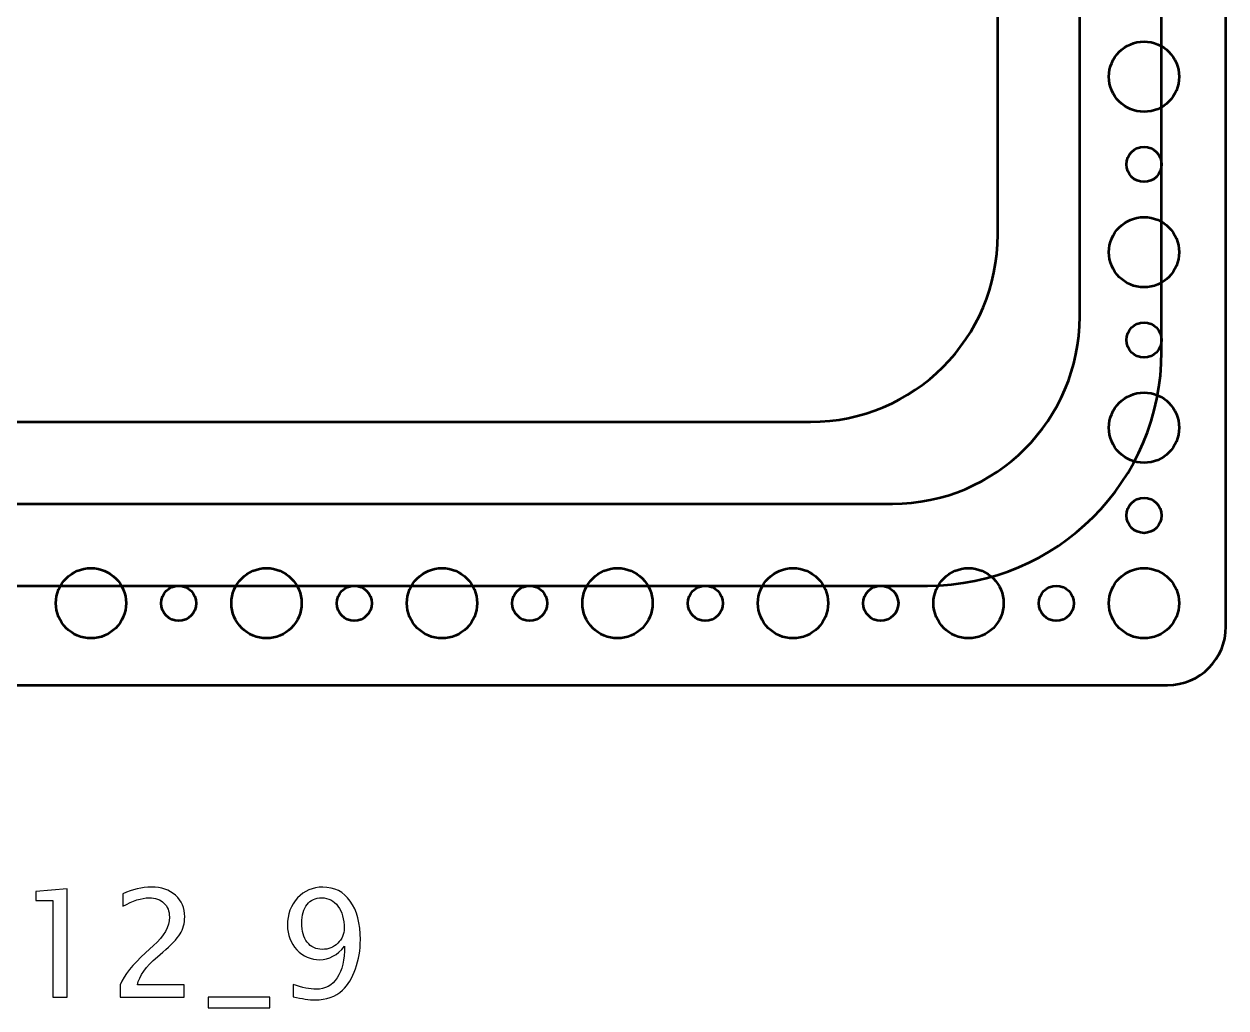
# Model space of a CAD drawing. Header units: centimetres. Extents: x -42 to 63, y -49 to 29.
# Drawn here: x 22.68 to 32.95, y -31.96 to -23.55 of the extents above; entities that cross this region are included whole.
import ezdxf

# ---------------------------------------------------------------- set-up
doc = ezdxf.new("R2010")
doc.units = ezdxf.units.CM
doc.header["$MEASUREMENT"] = 0
doc.layers.add('Layer 1', color=7, linetype='Continuous')

msp = doc.modelspace()

# ---------------------------------------------------------------- linework, layer by layer
at = {"layer": 'Layer 1', "lineweight": 53}
for centre, major_axis in [((32.25001, -24.00001), (0, 0.30001)), ((32.25, -24.75), (0, 0.15)), ((32.25001, -25.50001), (0, 0.30001)), ((32.25, -26.25), (0, 0.15)), ((32.25001, -27.00001), (0, 0.30001)), ((32.25, -27.75), (0, 0.15)), ((23.25001, -28.50001), (0, 0.30001)), ((24.75001, -28.50001), (0, 0.30001)), ((26.25001, -28.50001), (0, 0.30001)), ((27.75001, -28.50001), (0, 0.30001)), ((29.25001, -28.50001), (0, 0.30001)), ((30.75001, -28.50001), (0, 0.30001)), ((32.25001, -28.50001), (0, 0.30001)), ((24, -28.5), (0, 0.15)), ((25.5, -28.5), (0, 0.15)), ((27, -28.5), (0, 0.15)), ((28.5, -28.5), (0, 0.15)), ((30, -28.5), (0, 0.15)), ((31.5, -28.5), (0, 0.15))]:
    msp.add_ellipse(centre, major_axis=major_axis, ratio=1, dxfattribs=at)
msp.add_open_spline([(15.05, -28.7), (15.05, -28.7), (15.05, -16.3), (15.05, -16.3), (15.05, -16.3), (15.05, -16.02386), (15.27386, -15.8), (15.55, -15.8), (15.55, -15.8), (15.55, -15.8), (32.45, -15.8), (32.45, -15.8), (32.45, -15.8), (32.72614, -15.8), (32.95, -16.02386), (32.95, -16.3), (32.95, -16.3), (32.95, -16.3), (32.95, -28.7), (32.95, -28.7), (32.95, -28.7), (32.95, -28.97614), (32.72614, -29.2), (32.45, -29.2), (32.45, -29.2), (32.45, -29.2), (15.55, -29.2), (15.55, -29.2), (15.55, -29.2), (15.27386, -29.2), (15.05, -28.97614), (15.05, -28.7)], degree=3, knots=[0, 0, 0, 0, 0.11111111, 0.11111111, 0.11111111, 0.11111111, 0.22222222, 0.22222222, 0.22222222, 0.22222222, 0.33333333, 0.33333333, 0.33333333, 0.33333333, 0.44444444, 0.44444444, 0.44444444, 0.44444444, 0.55555556, 0.55555556, 0.55555556, 0.55555556, 0.66666667, 0.66666667, 0.66666667, 0.66666667, 0.77777778, 0.77777778, 0.77777778, 0.77777778, 1, 1, 1, 1], dxfattribs=at)
at = {"layer": 'Layer 1', "color": 5, "lineweight": 53}
for points in [[(15.6, -26.35), (15.6, -26.35), (15.6, -18.65), (15.6, -18.65), (15.6, -18.65), (15.6, -17.54544), (16.49543, -16.65), (17.6, -16.65), (17.6, -16.65), (17.6, -16.65), (30.4, -16.65), (30.4, -16.65), (30.4, -16.65), (31.50457, -16.65), (32.4, -17.54544), (32.4, -18.65), (32.4, -18.65), (32.4, -18.65), (32.4, -26.35), (32.4, -26.35), (32.4, -26.35), (32.4, -27.45456), (31.50457, -28.35), (30.4, -28.35), (30.4, -28.35), (30.4, -28.35), (17.6, -28.35), (17.6, -28.35), (17.6, -28.35), (16.49543, -28.35), (15.6, -27.45456), (15.6, -26.35)], [(17, -25.35), (17, -25.35), (17, -19.65), (17, -19.65), (17, -19.65), (17, -18.76635), (17.71635, -18.05), (18.6, -18.05), (18.6, -18.05), (18.6, -18.05), (29.4, -18.05), (29.4, -18.05), (29.4, -18.05), (30.28365, -18.05), (31, -18.76635), (31, -19.65), (31, -19.65), (31, -19.65), (31, -25.35), (31, -25.35), (31, -25.35), (31, -26.23365), (30.28365, -26.95), (29.4, -26.95), (29.4, -26.95), (29.4, -26.95), (18.6, -26.95), (18.6, -26.95), (18.6, -26.95), (17.71635, -26.95), (17, -26.23365), (17, -25.35)]]:
    msp.add_open_spline(points, degree=3, knots=[0, 0, 0, 0, 0.11111111, 0.11111111, 0.11111111, 0.11111111, 0.22222222, 0.22222222, 0.22222222, 0.22222222, 0.33333333, 0.33333333, 0.33333333, 0.33333333, 0.44444444, 0.44444444, 0.44444444, 0.44444444, 0.55555556, 0.55555556, 0.55555556, 0.55555556, 0.66666667, 0.66666667, 0.66666667, 0.66666667, 0.77777778, 0.77777778, 0.77777778, 0.77777778, 1, 1, 1, 1], dxfattribs=at)
at = {"layer": 'Layer 1', "color": 1, "lineweight": 53}
msp.add_open_spline([(16.3, -26.05), (16.3, -26.05), (16.3, -18.95), (16.3, -18.95), (16.3, -18.95), (16.3, -18.06635), (17.01635, -17.35), (17.9, -17.35), (17.9, -17.35), (17.9, -17.35), (30.1, -17.35), (30.1, -17.35), (30.1, -17.35), (30.98365, -17.35), (31.7, -18.06635), (31.7, -18.95), (31.7, -18.95), (31.7, -18.95), (31.7, -26.05), (31.7, -26.05), (31.7, -26.05), (31.7, -26.93365), (30.98365, -27.65), (30.1, -27.65), (30.1, -27.65), (30.1, -27.65), (17.9, -27.65), (17.9, -27.65), (17.9, -27.65), (17.01635, -27.65), (16.3, -26.93365), (16.3, -26.05)], degree=3, knots=[0, 0, 0, 0, 0.11111111, 0.11111111, 0.11111111, 0.11111111, 0.22222222, 0.22222222, 0.22222222, 0.22222222, 0.33333333, 0.33333333, 0.33333333, 0.33333333, 0.44444444, 0.44444444, 0.44444444, 0.44444444, 0.55555556, 0.55555556, 0.55555556, 0.55555556, 0.66666667, 0.66666667, 0.66666667, 0.66666667, 0.77777778, 0.77777778, 0.77777778, 0.77777778, 1, 1, 1, 1], dxfattribs=at)
at = {"layer": 'Layer 1'}
for points, knots in [([(22.92389, -31.86767), (22.92389, -31.86767), (22.92389, -31.0409), (22.92389, -31.0409), (22.92389, -31.0409), (22.92389, -31.0409), (22.77784, -31.0409), (22.77784, -31.0409), (22.77784, -31.0409), (22.77784, -31.0409), (22.77784, -30.9647), (22.77784, -30.9647), (22.77784, -30.9647), (22.77784, -30.9647), (23.04581, -30.94184), (23.04581, -30.94184), (23.04581, -30.94184), (23.04581, -30.94184), (23.04581, -31.86767), (23.04581, -31.86767), (23.04581, -31.86767), (23.04581, -31.86767), (22.92389, -31.86767), (22.92389, -31.86767)], [0, 0, 0, 0, 0.14285714, 0.14285714, 0.14285714, 0.14285714, 0.28571429, 0.28571429, 0.28571429, 0.28571429, 0.42857143, 0.42857143, 0.42857143, 0.42857143, 0.57142857, 0.57142857, 0.57142857, 0.57142857, 0.71428571, 0.71428571, 0.71428571, 0.71428571, 1, 1, 1, 1]), ([(23.49962, -31.86767), (23.49962, -31.86767), (23.49962, -31.76099), (23.49962, -31.76099), (23.49962, -31.76099), (23.53518, -31.6778), (23.60694, -31.587), (23.7151, -31.489), (23.7151, -31.489), (23.7151, -31.489), (23.78495, -31.42634), (23.78495, -31.42634), (23.78495, -31.42634), (23.87491, -31.34464), (23.91999, -31.26378), (23.91999, -31.18335), (23.91999, -31.18335), (23.91999, -31.13192), (23.90454, -31.0917), (23.87385, -31.06228), (23.87385, -31.06228), (23.84316, -31.03286), (23.80061, -31.01804), (23.74664, -31.01804), (23.74664, -31.01804), (23.68356, -31.01804), (23.60884, -31.04217), (23.52248, -31.09043), (23.52248, -31.09043), (23.52248, -31.09043), (23.52248, -30.98375), (23.52248, -30.98375), (23.52248, -30.98375), (23.60397, -30.94565), (23.68504, -30.9266), (23.7659, -30.9266), (23.7659, -30.9266), (23.85183, -30.9266), (23.92084, -30.94967), (23.97291, -30.99603), (23.97291, -30.99603), (24.02477, -31.04238), (24.0508, -31.10376), (24.0508, -31.18039), (24.0508, -31.18039), (24.0508, -31.23542), (24.03768, -31.28432), (24.01143, -31.32686), (24.01143, -31.32686), (23.98497, -31.36962), (23.93608, -31.42126), (23.86432, -31.48222), (23.86432, -31.48222), (23.86432, -31.48222), (23.81712, -31.52244), (23.81712, -31.52244), (23.81712, -31.52244), (23.71891, -31.60563), (23.66218, -31.68521), (23.64694, -31.76099), (23.64694, -31.76099), (23.64694, -31.76099), (24.04699, -31.76099), (24.04699, -31.76099), (24.04699, -31.76099), (24.04699, -31.76099), (24.04699, -31.86767), (24.04699, -31.86767), (24.04699, -31.86767), (24.04699, -31.86767), (23.49962, -31.86767), (23.49962, -31.86767)], [0, 0, 0, 0, 0.05263158, 0.05263158, 0.05263158, 0.05263158, 0.10526316, 0.10526316, 0.10526316, 0.10526316, 0.15789474, 0.15789474, 0.15789474, 0.15789474, 0.21052632, 0.21052632, 0.21052632, 0.21052632, 0.26315789, 0.26315789, 0.26315789, 0.26315789, 0.31578947, 0.31578947, 0.31578947, 0.31578947, 0.36842105, 0.36842105, 0.36842105, 0.36842105, 0.42105263, 0.42105263, 0.42105263, 0.42105263, 0.47368421, 0.47368421, 0.47368421, 0.47368421, 0.52631579, 0.52631579, 0.52631579, 0.52631579, 0.57894737, 0.57894737, 0.57894737, 0.57894737, 0.63157895, 0.63157895, 0.63157895, 0.63157895, 0.68421053, 0.68421053, 0.68421053, 0.68421053, 0.73684211, 0.73684211, 0.73684211, 0.73684211, 0.78947368, 0.78947368, 0.78947368, 0.78947368, 0.84210526, 0.84210526, 0.84210526, 0.84210526, 0.89473684, 0.89473684, 0.89473684, 0.89473684, 1, 1, 1, 1]), ([(24.97705, -31.86259), (24.97705, -31.86259), (24.97705, -31.75845), (24.97705, -31.75845), (24.97705, -31.75845), (25.05473, -31.78554), (25.12077, -31.79909), (25.17538, -31.79909), (25.17538, -31.79909), (25.25137, -31.79909), (25.31085, -31.7667), (25.35361, -31.70193), (25.35361, -31.70193), (25.39636, -31.63716), (25.41774, -31.54699), (25.41774, -31.43164), (25.41774, -31.43164), (25.35572, -31.50805), (25.28524, -31.54636), (25.20607, -31.54636), (25.20607, -31.54636), (25.12882, -31.54636), (25.0632, -31.518), (25.00944, -31.46106), (25.00944, -31.46106), (24.95567, -31.40412), (24.92879, -31.3349), (24.92879, -31.25299), (24.92879, -31.25299), (24.92879, -31.15901), (24.95737, -31.08112), (25.01473, -31.01931), (25.01473, -31.01931), (25.07188, -30.9575), (25.14384, -30.9266), (25.23063, -30.9266), (25.23063, -30.9266), (25.33032, -30.9266), (25.40885, -30.9666), (25.46621, -31.04661), (25.46621, -31.04661), (25.52357, -31.12662), (25.55236, -31.23606), (25.55236, -31.37512), (25.55236, -31.37512), (25.55236, -31.4636), (25.5386, -31.54678), (25.51087, -31.62468), (25.51087, -31.62468), (25.48315, -31.70278), (25.4461, -31.76332), (25.39933, -31.80671), (25.39933, -31.80671), (25.33964, -31.86259), (25.2609, -31.89053), (25.16353, -31.89053), (25.16353, -31.89053), (25.11548, -31.89053), (25.05346, -31.88122), (24.97705, -31.86259)], [0, 0, 0, 0, 0.0625, 0.0625, 0.0625, 0.0625, 0.125, 0.125, 0.125, 0.125, 0.1875, 0.1875, 0.1875, 0.1875, 0.25, 0.25, 0.25, 0.25, 0.3125, 0.3125, 0.3125, 0.3125, 0.375, 0.375, 0.375, 0.375, 0.4375, 0.4375, 0.4375, 0.4375, 0.5, 0.5, 0.5, 0.5, 0.5625, 0.5625, 0.5625, 0.5625, 0.625, 0.625, 0.625, 0.625, 0.6875, 0.6875, 0.6875, 0.6875, 0.75, 0.75, 0.75, 0.75, 0.8125, 0.8125, 0.8125, 0.8125, 0.875, 0.875, 0.875, 0.875, 1, 1, 1, 1]), ([(25.05071, -31.23225), (25.05071, -31.3021), (25.06659, -31.35734), (25.09834, -31.39798), (25.09834, -31.39798), (25.13009, -31.43841), (25.17284, -31.45873), (25.22682, -31.45873), (25.22682, -31.45873), (25.27868, -31.45873), (25.32291, -31.44116), (25.35932, -31.40602), (25.35932, -31.40602), (25.39573, -31.37089), (25.41393, -31.32834), (25.41393, -31.27881), (25.41393, -31.27881), (25.41393, -31.2005), (25.39636, -31.13742), (25.36101, -31.08979), (25.36101, -31.08979), (25.32588, -31.04196), (25.27973, -31.01804), (25.22237, -31.01804), (25.22237, -31.01804), (25.16882, -31.01804), (25.12691, -31.03709), (25.09643, -31.07519), (25.09643, -31.07519), (25.06595, -31.11329), (25.05071, -31.16557), (25.05071, -31.23225)], [0, 0, 0, 0, 0.11111111, 0.11111111, 0.11111111, 0.11111111, 0.22222222, 0.22222222, 0.22222222, 0.22222222, 0.33333333, 0.33333333, 0.33333333, 0.33333333, 0.44444444, 0.44444444, 0.44444444, 0.44444444, 0.55555556, 0.55555556, 0.55555556, 0.55555556, 0.66666667, 0.66666667, 0.66666667, 0.66666667, 0.77777778, 0.77777778, 0.77777778, 0.77777778, 1, 1, 1, 1]), ([(24.25061, -31.95911), (24.25061, -31.95911), (24.25061, -31.86767), (24.25061, -31.86767), (24.25061, -31.86767), (24.25061, -31.86767), (24.77893, -31.86767), (24.77893, -31.86767), (24.77893, -31.86767), (24.77893, -31.86767), (24.77893, -31.95911), (24.77893, -31.95911), (24.77893, -31.95911), (24.77893, -31.95911), (24.25061, -31.95911), (24.25061, -31.95911)], [0, 0, 0, 0, 0.2, 0.2, 0.2, 0.2, 0.4, 0.4, 0.4, 0.4, 0.6, 0.6, 0.6, 0.6, 1, 1, 1, 1])]:
    msp.add_open_spline(points, degree=3, knots=knots, dxfattribs=at)

doc.saveas('drawing.dxf')
